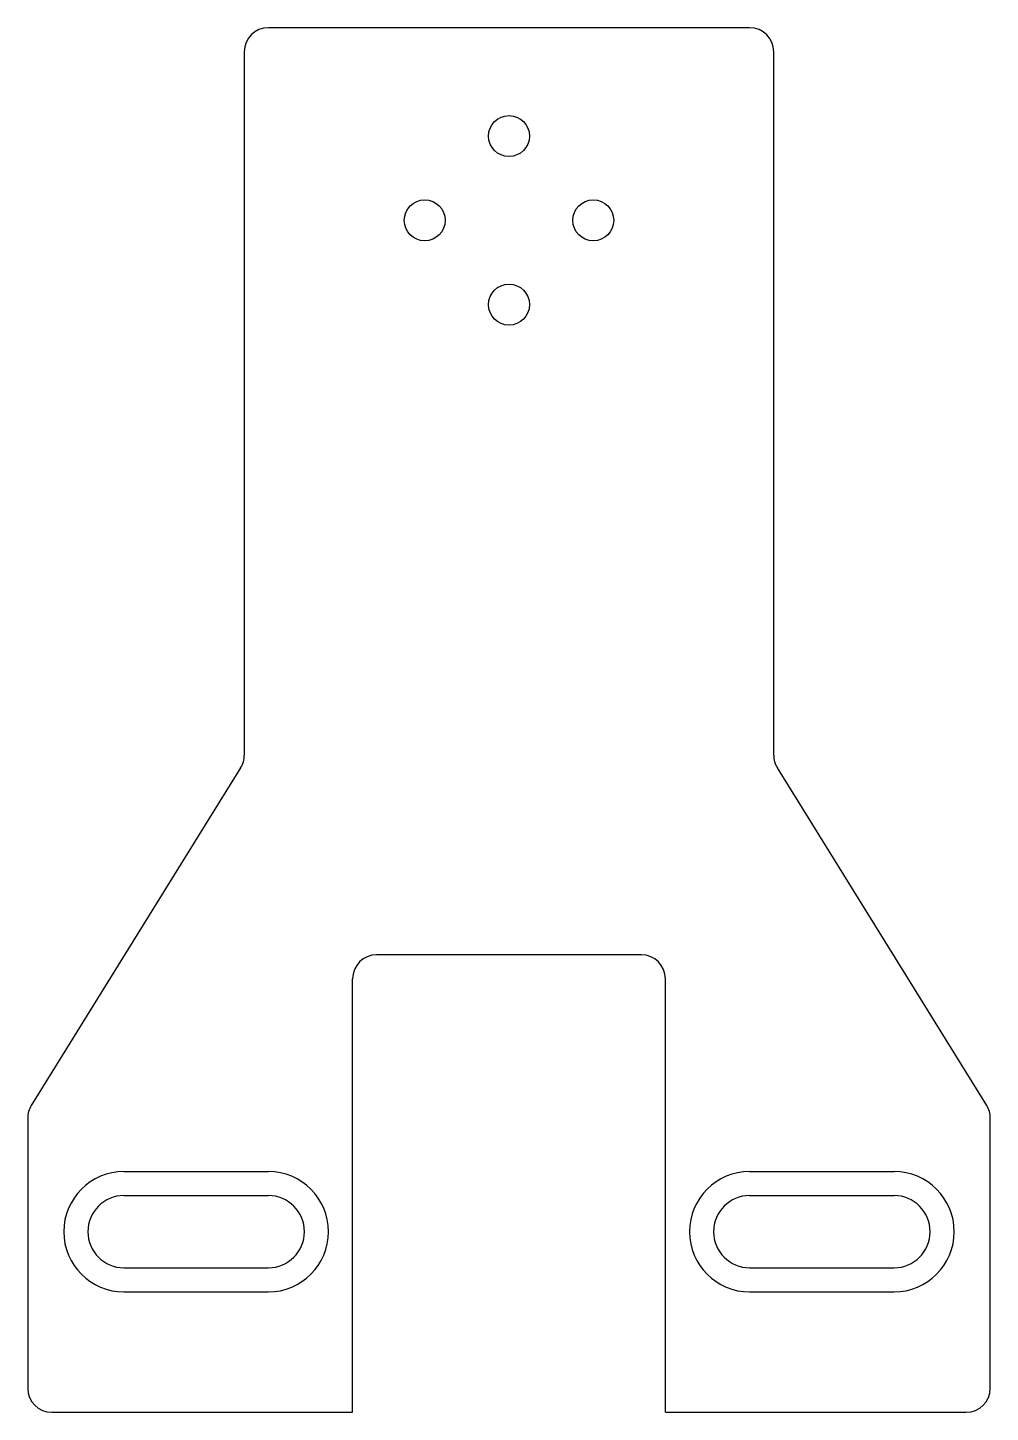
# Model space of a CAD drawing. Header units: millimetres. Extents: x -40 to 40, y -99 to 16.
import ezdxf

# ---------------------------------------------------------------- set-up
doc = ezdxf.new("R2010")
doc.units = ezdxf.units.MM
for name, color, linetype in [('GIMBAL_M3_THRU', 1, 'Continuous'), ('M5_SLOT_THRU', 3, 'Continuous'), ('M5_SLOT_TOP_POCKET_D5P5', 5, 'Continuous'), ('OUTLINE', 7, 'Continuous')]:
    doc.layers.add(name, color=color, linetype=linetype)

msp = doc.modelspace()

# ---------------------------------------------------------------- linework, layer by layer
at = {"layer": 'GIMBAL_M3_THRU'}
for centre in [(0, 7), (-7, 0), (7, 0), (0, -7)]:
    msp.add_circle(centre, 1.7, dxfattribs=at)
at = {"layer": 'M5_SLOT_THRU'}
for p, q in [((-32, -81), (-20, -81)), ((20, -81), (32, -81)), ((-32, -87), (-20, -87)), ((20, -87), (32, -87))]:
    msp.add_line(p, q, dxfattribs=at)
for centre, start, end in [((-32, -84), 90, 270), ((-20, -84), 270, 90), ((20, -84), 90, 270), ((32, -84), 270, 90)]:
    msp.add_arc(centre, 3, start, end, dxfattribs=at)
at = {"layer": 'M5_SLOT_TOP_POCKET_D5P5'}
for p, q in [((-32, -79), (-20, -79)), ((20, -79), (32, -79)), ((-32, -89), (-20, -89)), ((20, -89), (32, -89))]:
    msp.add_line(p, q, dxfattribs=at)
for centre, start, end in [((-32, -84), 90, 270), ((-20, -84), 270, 90), ((20, -84), 90, 270), ((32, -84), 270, 90)]:
    msp.add_arc(centre, 5, start, end, dxfattribs=at)
at = {"layer": 'OUTLINE'}
for p, q in [((20, 16), (-20, 16)), ((-22, 14), (-22, -44.43)), ((22, -44.43), (22, 14)), ((-22.3, -45.48), (-39.7, -73.52)), ((39.7, -73.52), (22.3, -45.48)), ((11, -61), (-11, -61)), ((-13, -99), (-13, -63)), ((13, -99), (13, -63)), ((-40, -74.57), (-40, -97)), ((40, -97), (40, -74.57)), ((-38, -99), (-13, -99)), ((13, -99), (38, -99))]:
    msp.add_line(p, q, dxfattribs=at)
for centre, start, end in [((-20, 14), 90, 180), ((20, 14), 0, 90), ((-24, -44.43), 328.1726, 0), ((24, -44.43), 180, 211.8274), ((-11, -63), 90, 180), ((11, -63), 0, 90), ((-38, -74.57), 148.1726, 180), ((38, -74.57), 0, 31.8274), ((-38, -97), 180, 270), ((38, -97), 270, 0)]:
    msp.add_arc(centre, 2, start, end, dxfattribs=at)

doc.saveas('drawing.dxf')
